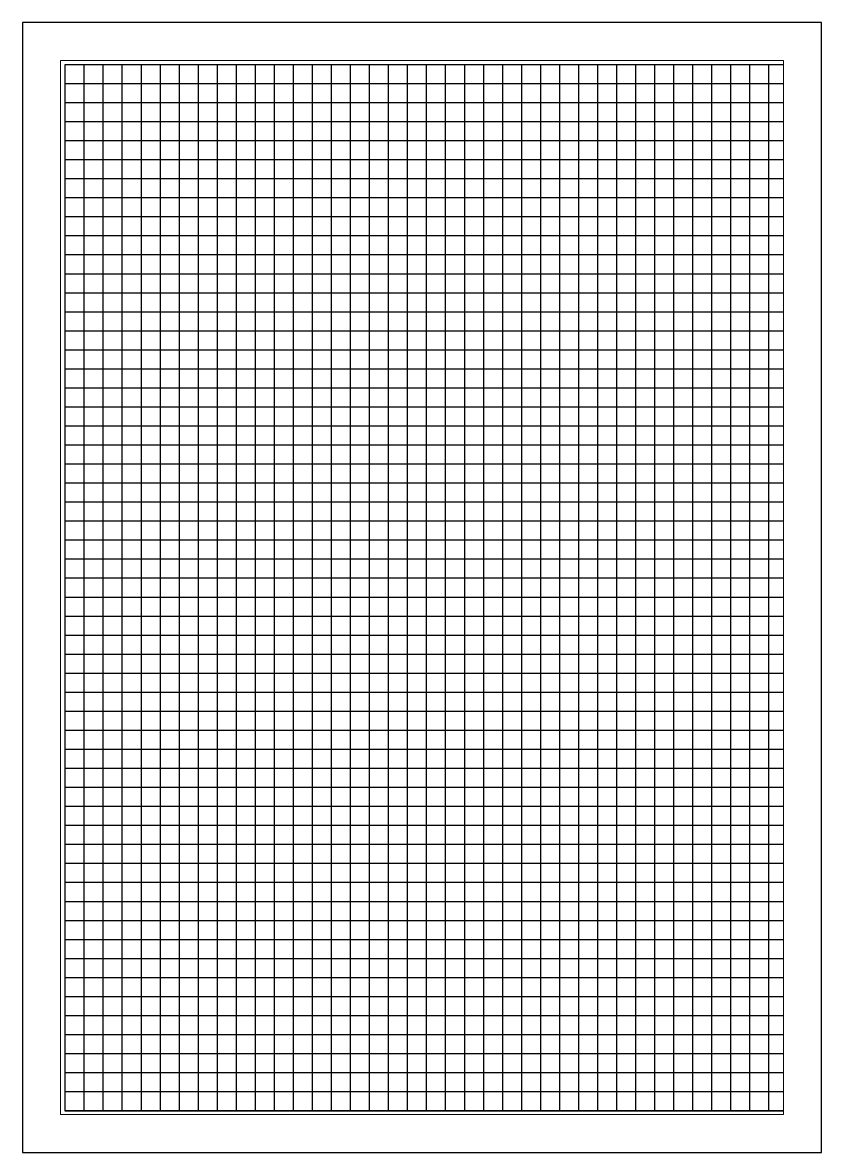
# Paper-space layout 'Quadriculado' of a CAD drawing. Header units: millimetres. Extents: x 0 to 210, y 0 to 297.
# The model-space entities are those that its viewports show. They can reach past a viewport. Long polylines and large blocks are cut down to what shows.
import ezdxf

# ---------------------------------------------------------------- set-up
doc = ezdxf.new("R2010")
doc.units = ezdxf.units.MM

msp = doc.modelspace()

# ---------------------------------------------------------------- linework, layer by layer
at = {"color": 9}
for p, q in [((1223.21, 344.7), (1223.21, 69.7)), ((1223.21, 344.7), (1223.21, 69.7)), ((1413.21, 344.7), (1223.21, 344.7)), ((1228.21, 344.7), (1228.21, 69.7)), ((1233.21, 344.7), (1233.21, 69.7)), ((1238.21, 344.7), (1238.21, 69.7)), ((1243.21, 344.7), (1243.21, 69.7)), ((1248.21, 344.7), (1248.21, 69.7)), ((1253.21, 344.7), (1253.21, 69.7)), ((1258.21, 344.7), (1258.21, 69.7)), ((1263.21, 344.7), (1263.21, 69.7)), ((1268.21, 344.7), (1268.21, 69.7)), ((1273.21, 344.7), (1273.21, 69.7)), ((1278.21, 344.7), (1278.21, 69.7)), ((1283.21, 344.7), (1283.21, 69.7)), ((1288.21, 344.7), (1288.21, 69.7)), ((1293.21, 344.7), (1293.21, 69.7)), ((1298.21, 344.7), (1298.21, 69.7)), ((1303.21, 344.7), (1303.21, 69.7)), ((1308.21, 344.7), (1308.21, 69.7)), ((1313.21, 344.7), (1313.21, 69.7)), ((1318.21, 344.7), (1318.21, 69.7)), ((1323.21, 344.7), (1323.21, 69.7)), ((1328.21, 344.7), (1328.21, 69.7)), ((1333.21, 344.7), (1333.21, 69.7)), ((1338.21, 344.7), (1338.21, 69.7)), ((1343.21, 344.7), (1343.21, 69.7)), ((1348.21, 344.7), (1348.21, 69.7)), ((1353.21, 344.7), (1353.21, 69.7)), ((1358.21, 344.7), (1358.21, 69.7)), ((1363.21, 344.7), (1363.21, 69.7)), ((1368.21, 344.7), (1368.21, 69.7)), ((1373.21, 344.7), (1373.21, 69.7)), ((1378.21, 344.7), (1378.21, 69.7)), ((1383.21, 344.7), (1383.21, 69.7)), ((1388.21, 344.7), (1388.21, 69.7)), ((1393.21, 344.7), (1393.21, 69.7)), ((1398.21, 344.7), (1398.21, 69.7)), ((1403.21, 344.7), (1403.21, 69.7)), ((1408.21, 344.7), (1408.21, 69.7)), ((1413.21, 69.7), (1413.21, 344.7)), ((1413.21, 344.7), (1413.21, 69.7)), ((1413.21, 339.7), (1223.21, 339.7)), ((1413.21, 334.7), (1223.21, 334.7)), ((1413.21, 329.7), (1223.21, 329.7)), ((1413.21, 324.7), (1223.21, 324.7)), ((1413.21, 319.7), (1223.21, 319.7)), ((1413.21, 314.7), (1223.21, 314.7)), ((1413.21, 309.7), (1223.21, 309.7)), ((1413.21, 304.7), (1223.21, 304.7)), ((1413.21, 299.7), (1223.21, 299.7)), ((1413.21, 294.7), (1223.21, 294.7)), ((1413.21, 289.7), (1223.21, 289.7)), ((1413.21, 284.7), (1223.21, 284.7)), ((1413.21, 279.7), (1223.21, 279.7)), ((1413.21, 274.7), (1223.21, 274.7)), ((1413.21, 269.7), (1223.21, 269.7)), ((1413.21, 264.7), (1223.21, 264.7)), ((1413.21, 259.7), (1223.21, 259.7)), ((1413.21, 254.7), (1223.21, 254.7)), ((1413.21, 249.7), (1223.21, 249.7)), ((1413.21, 244.7), (1223.21, 244.7)), ((1413.21, 239.7), (1223.21, 239.7)), ((1413.21, 234.7), (1223.21, 234.7)), ((1413.21, 229.7), (1223.21, 229.7)), ((1413.21, 224.7), (1223.21, 224.7)), ((1413.21, 219.7), (1223.21, 219.7)), ((1413.21, 214.7), (1223.21, 214.7)), ((1413.21, 209.7), (1223.21, 209.7)), ((1413.21, 204.7), (1223.21, 204.7)), ((1413.21, 199.7), (1223.21, 199.7)), ((1413.21, 194.7), (1223.21, 194.7)), ((1413.21, 189.7), (1223.21, 189.7)), ((1413.21, 184.7), (1223.21, 184.7)), ((1413.21, 179.7), (1223.21, 179.7)), ((1413.21, 174.7), (1223.21, 174.7)), ((1413.21, 169.7), (1223.21, 169.7)), ((1413.21, 164.7), (1223.21, 164.7)), ((1413.21, 159.7), (1223.21, 159.7)), ((1413.21, 154.7), (1223.21, 154.7)), ((1413.21, 149.7), (1223.21, 149.7)), ((1413.21, 144.7), (1223.21, 144.7)), ((1413.21, 139.7), (1223.21, 139.7)), ((1413.21, 134.7), (1223.21, 134.7)), ((1413.21, 129.7), (1223.21, 129.7)), ((1413.21, 124.7), (1223.21, 124.7)), ((1413.21, 119.7), (1223.21, 119.7)), ((1413.21, 114.7), (1223.21, 114.7)), ((1413.21, 109.7), (1223.21, 109.7)), ((1413.21, 104.7), (1223.21, 104.7)), ((1413.21, 99.7), (1223.21, 99.7)), ((1413.21, 94.7), (1223.21, 94.7)), ((1413.21, 89.7), (1223.21, 89.7)), ((1413.21, 84.7), (1223.21, 84.7)), ((1413.21, 79.7), (1223.21, 79.7)), ((1413.21, 74.7), (1223.21, 74.7)), ((1223.21, 69.7), (1413.21, 69.7)), ((1413.21, 69.7), (1223.21, 69.7))]:
    msp.add_line(p, q, dxfattribs=at)

psp = doc.layouts.new('Quadriculado')

# ---------------------------------------------------------------- linework, layer by layer
for p, q in [((210, 297), (0, 297)), ((0, 297), (0, 0)), ((210, 0), (210, 297)), ((0, 0), (210, 0))]:
    psp.add_line(p, q)

# ---------------------------------------------------------------- viewports
at = {"layer": '0'}
psp.add_viewport(center=(105, 148.5), size=(190, 277), view_center_point=(1317.08, 207.29), view_height=277, dxfattribs=at)

doc.saveas('drawing.dxf')
